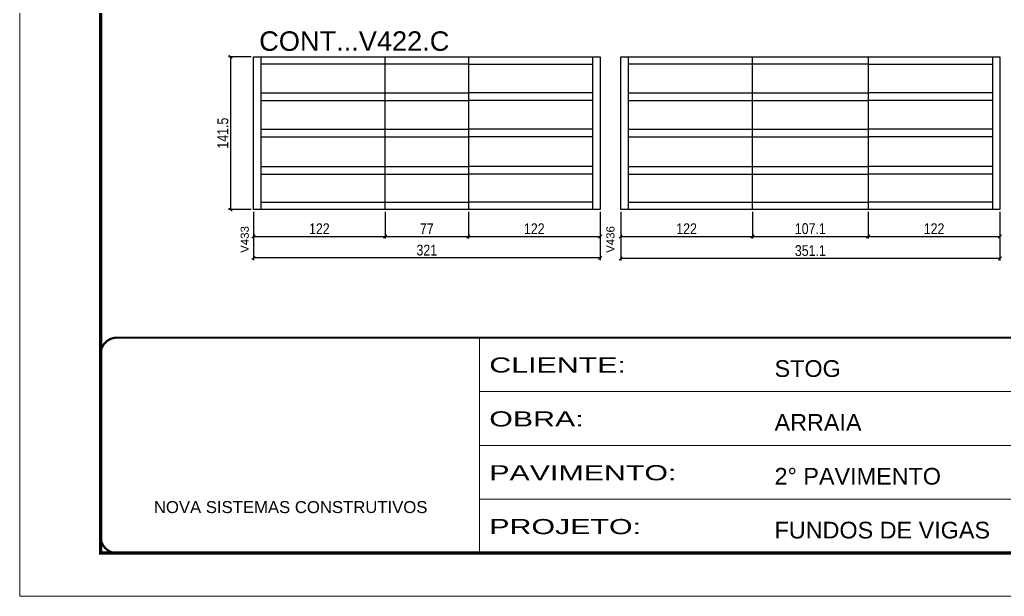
# Model space of a CAD drawing. Extents: x -3394 to 16474, y 3662 to 14397.
# Drawn here: x 4272 to 5184, y 9901 to 10434 of the extents above; entities that cross this region are included whole.
import ezdxf

# ---------------------------------------------------------------- set-up
doc = ezdxf.new("R2010")
doc.units = 0
doc.linetypes.add('CONTINUO', pattern=[0])
doc.linetypes.add('DASHED', pattern=[0.75, 0.5, -0.25])
doc.layers.get('0').update_dxf_attribs({"linetype": 'CONTINUOUS'})
doc.layers.get('Defpoints').update_dxf_attribs({"linetype": 'CONTINUOUS'})
for name, color, linetype in [('COTA', 241, 'CONTINUOUS'), ('NOMENCLATURA', 7, 'CONTINUOUS'), ('Painéis', 200, 'CONTINUOUS'), ('SARR_2.2x7', 40, 'CONTINUOUS')]:
    doc.layers.add(name, color=color, linetype=linetype)
doc.layers.add('Folhas', color=255, linetype='CONTINUOUS', lineweight=9)
doc.layers.add('SARRAFO DE PRESSAO', color=251, linetype='DASHED', lineweight=9)
doc.styles.add('ARIAL', font='arial.ttf')
doc.styles.add('COTA TECNICA', font='techl___.ttf', dxfattribs={"height": 10})
doc.styles.add('Tecnologia', font='')
doc.styles.get('Tecnologia').set_extended_font_data('Forgotten Futurist')
doc.dimstyles.new('PAINEL', dxfattribs={"dimtxt": 10, "dimasz": 3, "dimexe": 3, "dimexo": 3, "dimgap": 3, "dimtad": 1, "dimdec": 1, "dimzin": 12, "dimdsep": 46, "dimtxsty": 'COTA TECNICA', "dimblk1": 'OBLIQUE', "dimblk2": 'OBLIQUE', "dimsah": 1, "dimcen": 0.9, "dimclrd": 4, "dimclre": 4, "dimclrt": 240, "dimadec": 1, "dimazin": 3, "dimtfac": 1, "dimtdec": 1, "dimtmove": 0, "dimatfit": 3, "dimfxl": 1, "dimtolj": 1, "dimtzin": 12, "dimarcsym": 0})

# ---------------------------------------------------------------- blocks, each defined once
blk = doc.blocks.new('9999999999')
at = {"color": 30, "linetype": 'CONTINUO'}
for p, q in [((98564.56, 34230.21), (98564.56, 34429.45)), ((98564.56, 34379.64), (99583.98, 34379.64)), ((98564.56, 34329.83), (99487.98, 34329.83)), ((98564.56, 34280.02), (99487.98, 34280.02))]:
    blk.add_line(p, q, dxfattribs=at)
at = {"color": 30, "linetype": 'CONTINUO', "const_width": 2}
blk.add_lwpolyline([(99583.98, 34230.21), (99583.98, 34414.45, 0.414214), (99568.98, 34429.45), (98228.98, 34429.45, 0.414214), (98213.98, 34414.45), (98213.98, 34245.21, 0.414214), (98228.98, 34230.21), (99583.98, 34230.21)], format="xyb", dxfattribs=at)
at = {"layer": 'Folhas'}
blk.add_lwpolyline([(98138.98, 34190.21), (99623.98, 34190.21), (99623.98, 35240.21), (98138.98, 35240.21)], close=True, dxfattribs=at)
at = {"layer": 'Folhas', "color": 30, "const_width": 3}
blk.add_lwpolyline([(98213.98, 34230.21), (99583.98, 34230.21), (99583.98, 35200.21), (98213.98, 35200.21)], close=True, dxfattribs=at)
at = {"color": 7, "linetype": 'Continuous', "ltscale": 5, "style": 'ARIAL'}
for s, height, p in [('STOG', 15.483, (98837.68, 34393.13)), ('ARRAIA', 15.483, (98837.68, 34343.32)), ('2° PAVIMENTO', 15.4829, (98837.68, 34293.51)), ('NOVA SISTEMAS CONSTRUTIVOS', 11.0592, (98263.19, 34267.21)), ('FUNDOS DE VIGAS', 15.4829, (98837.68, 34243.7))]:
    blk.add_text(s, height=height, dxfattribs=at).set_placement(p)
at = {"layer": 'Folhas', "color": 7, "style": 'Tecnologia', "width": 1.5}
for s, p in [('CLIENTE:', (98573.65, 34397.17)), ('OBRA:', (98573.65, 34347.31)), ('PAVIMENTO:', (98573.65, 34297.5)), ('PROJETO:', (98573.65, 34247.69))]:
    blk.add_text(s, height=14, dxfattribs=at).set_placement(p)
blk = doc.blocks.new('_Oblique')
at = {"color": 0, "linetype": 'ByBlock', "lineweight": -2}
blk.add_line((-0.5, -0.5), (0.5, 0.5), dxfattribs=at)
blk = doc.blocks.new('*D353')
at = {"layer": 'COTA', "color": 4, "linetype": 'Continuous', "lineweight": -2, "transparency": 16777216}
for p, q in [((4488.55, 10256.48), (4488.55, 10231.76)), ((4610.55, 10256.48), (4610.55, 10231.76)), ((4488.55, 10233.76), (4610.55, 10233.76))]:
    blk.add_line(p, q, dxfattribs=at)
at = {"layer": 'Defpoints', "color": 0, "linetype": 'Continuous', "transparency": 16777216}
for p in [(4488.55, 10258.48), (4610.55, 10258.48), (4610.55, 10233.76)]:
    blk.add_point(p, dxfattribs=at)
at = {"layer": 'COTA', "color": 4, "linetype": 'Continuous', "lineweight": -2, "transparency": 16777216, "xscale": 3, "yscale": 3, "zscale": 3, "rotation": 180}
blk.add_blockref('_Oblique', (4488.55, 10233.76), dxfattribs=at)
at = {"layer": 'COTA', "color": 4, "linetype": 'Continuous', "lineweight": -2, "transparency": 16777216, "xscale": 3, "yscale": 3, "zscale": 3}
blk.add_blockref('_Oblique', (4610.55, 10233.76), dxfattribs=at)
at = {"layer": 'COTA', "color": 240, "linetype": 'Continuous', "transparency": 16777216, "insert": (4549.55, 10240.82), "char_height": 10, "attachment_point": 5, "style": 'COTA TECNICA'}
blk.add_mtext('\\A1;122', dxfattribs=at)
blk = doc.blocks.new('*D354')
at = {"layer": 'COTA', "color": 4, "linetype": 'Continuous', "lineweight": -2, "transparency": 16777216}
for p, q in [((4610.55, 10256.48), (4610.55, 10231.76)), ((4687.5, 10256.48), (4687.5, 10231.76)), ((4610.55, 10233.76), (4687.5, 10233.76))]:
    blk.add_line(p, q, dxfattribs=at)
at = {"layer": 'Defpoints', "color": 0, "linetype": 'Continuous', "transparency": 16777216}
for p in [(4610.55, 10258.48), (4687.5, 10258.48), (4687.5, 10233.76)]:
    blk.add_point(p, dxfattribs=at)
at = {"layer": 'COTA', "color": 4, "linetype": 'Continuous', "lineweight": -2, "transparency": 16777216, "xscale": 3, "yscale": 3, "zscale": 3, "rotation": 180}
blk.add_blockref('_Oblique', (4610.55, 10233.76), dxfattribs=at)
at = {"layer": 'COTA', "color": 4, "linetype": 'Continuous', "lineweight": -2, "transparency": 16777216, "xscale": 3, "yscale": 3, "zscale": 3}
blk.add_blockref('_Oblique', (4687.5, 10233.76), dxfattribs=at)
at = {"layer": 'COTA', "color": 240, "linetype": 'Continuous', "transparency": 16777216, "insert": (4649.02, 10240.83), "char_height": 10, "attachment_point": 5, "style": 'COTA TECNICA'}
blk.add_mtext('\\A1;77', dxfattribs=at)
blk = doc.blocks.new('*D355')
at = {"layer": 'COTA', "color": 4, "linetype": 'Continuous', "lineweight": -2, "transparency": 16777216}
for p, q in [((4687.5, 10256.48), (4687.5, 10231.76)), ((4809.5, 10256.48), (4809.5, 10231.76)), ((4687.5, 10233.76), (4809.5, 10233.76))]:
    blk.add_line(p, q, dxfattribs=at)
at = {"layer": 'Defpoints', "color": 0, "linetype": 'Continuous', "transparency": 16777216}
for p in [(4687.5, 10258.48), (4809.5, 10258.48), (4809.5, 10233.76)]:
    blk.add_point(p, dxfattribs=at)
at = {"layer": 'COTA', "color": 4, "linetype": 'Continuous', "lineweight": -2, "transparency": 16777216, "xscale": 3, "yscale": 3, "zscale": 3, "rotation": 180}
blk.add_blockref('_Oblique', (4687.5, 10233.76), dxfattribs=at)
at = {"layer": 'COTA', "color": 4, "linetype": 'Continuous', "lineweight": -2, "transparency": 16777216, "xscale": 3, "yscale": 3, "zscale": 3}
blk.add_blockref('_Oblique', (4809.5, 10233.76), dxfattribs=at)
at = {"layer": 'COTA', "color": 240, "linetype": 'Continuous', "transparency": 16777216, "insert": (4748.5, 10240.82), "char_height": 10, "attachment_point": 5, "style": 'COTA TECNICA'}
blk.add_mtext('\\A1;122', dxfattribs=at)
blk = doc.blocks.new('*D356')
at = {"layer": 'COTA', "color": 4, "linetype": 'Continuous', "lineweight": -2, "transparency": 16777216}
for p, q in [((4828.5, 10256.48), (4828.5, 10231.76)), ((4950.5, 10256.48), (4950.5, 10231.76)), ((4828.5, 10233.76), (4950.5, 10233.76))]:
    blk.add_line(p, q, dxfattribs=at)
at = {"layer": 'Defpoints', "color": 0, "linetype": 'Continuous', "transparency": 16777216}
for p in [(4828.5, 10258.48), (4950.5, 10258.48), (4950.5, 10233.76)]:
    blk.add_point(p, dxfattribs=at)
at = {"layer": 'COTA', "color": 4, "linetype": 'Continuous', "lineweight": -2, "transparency": 16777216, "xscale": 3, "yscale": 3, "zscale": 3, "rotation": 180}
blk.add_blockref('_Oblique', (4828.5, 10233.76), dxfattribs=at)
at = {"layer": 'COTA', "color": 4, "linetype": 'Continuous', "lineweight": -2, "transparency": 16777216, "xscale": 3, "yscale": 3, "zscale": 3}
blk.add_blockref('_Oblique', (4950.5, 10233.76), dxfattribs=at)
at = {"layer": 'COTA', "color": 240, "linetype": 'Continuous', "transparency": 16777216, "insert": (4889.5, 10240.82), "char_height": 10, "attachment_point": 5, "style": 'COTA TECNICA'}
blk.add_mtext('\\A1;122', dxfattribs=at)
blk = doc.blocks.new('*D357')
at = {"layer": 'COTA', "color": 4, "linetype": 'Continuous', "lineweight": -2, "transparency": 16777216}
for p, q in [((4950.5, 10256.48), (4950.5, 10231.76)), ((5057.56, 10256.48), (5057.56, 10231.76)), ((4950.5, 10233.76), (5057.56, 10233.76))]:
    blk.add_line(p, q, dxfattribs=at)
at = {"layer": 'Defpoints', "color": 0, "linetype": 'Continuous', "transparency": 16777216}
for p in [(4950.5, 10258.48), (5057.56, 10258.48), (5057.56, 10233.76)]:
    blk.add_point(p, dxfattribs=at)
at = {"layer": 'COTA', "color": 4, "linetype": 'Continuous', "lineweight": -2, "transparency": 16777216, "xscale": 3, "yscale": 3, "zscale": 3, "rotation": 180}
blk.add_blockref('_Oblique', (4950.5, 10233.76), dxfattribs=at)
at = {"layer": 'COTA', "color": 4, "linetype": 'Continuous', "lineweight": -2, "transparency": 16777216, "xscale": 3, "yscale": 3, "zscale": 3}
blk.add_blockref('_Oblique', (5057.56, 10233.76), dxfattribs=at)
at = {"layer": 'COTA', "color": 240, "linetype": 'Continuous', "transparency": 16777216, "insert": (5004.03, 10240.86), "char_height": 10, "attachment_point": 5, "style": 'COTA TECNICA'}
blk.add_mtext('\\A1;107.1', dxfattribs=at)
blk = doc.blocks.new('*D358')
at = {"layer": 'COTA', "color": 4, "linetype": 'Continuous', "lineweight": -2, "transparency": 16777216}
for p, q in [((5057.56, 10256.48), (5057.56, 10231.76)), ((5179.56, 10256.48), (5179.56, 10231.76)), ((5057.56, 10233.76), (5179.56, 10233.76))]:
    blk.add_line(p, q, dxfattribs=at)
at = {"layer": 'Defpoints', "color": 0, "linetype": 'Continuous', "transparency": 16777216}
for p in [(5057.56, 10258.48), (5179.56, 10258.48), (5179.56, 10233.76)]:
    blk.add_point(p, dxfattribs=at)
at = {"layer": 'COTA', "color": 4, "linetype": 'Continuous', "lineweight": -2, "transparency": 16777216, "xscale": 3, "yscale": 3, "zscale": 3, "rotation": 180}
blk.add_blockref('_Oblique', (5057.56, 10233.76), dxfattribs=at)
at = {"layer": 'COTA', "color": 4, "linetype": 'Continuous', "lineweight": -2, "transparency": 16777216, "xscale": 3, "yscale": 3, "zscale": 3}
blk.add_blockref('_Oblique', (5179.56, 10233.76), dxfattribs=at)
at = {"layer": 'COTA', "color": 240, "linetype": 'Continuous', "transparency": 16777216, "insert": (5118.56, 10240.82), "char_height": 10, "attachment_point": 5, "style": 'COTA TECNICA'}
blk.add_mtext('\\A1;122', dxfattribs=at)
blk = doc.blocks.new('*D366')
at = {"layer": 'COTA', "color": 4, "linetype": 'Continuous', "lineweight": -2, "transparency": 16777216}
for p, q in [((4486.55, 10399.98), (4465.4, 10399.98)), ((4467.4, 10399.98), (4467.4, 10258.48)), ((4486.55, 10258.48), (4465.4, 10258.48))]:
    blk.add_line(p, q, dxfattribs=at)
at = {"layer": 'Defpoints', "color": 0, "linetype": 'Continuous', "transparency": 16777216}
for p in [(4488.55, 10399.98), (4467.4, 10258.48), (4488.55, 10258.48)]:
    blk.add_point(p, dxfattribs=at)
at = {"layer": 'COTA', "color": 4, "linetype": 'Continuous', "lineweight": -2, "transparency": 16777216, "xscale": 3, "yscale": 3, "zscale": 3}
for p, rotation in [((4467.4, 10399.98), 90), ((4467.4, 10258.48), 270)]:
    blk.add_blockref('_Oblique', p, dxfattribs=dict(at, rotation=rotation))
at = {"layer": 'COTA', "color": 240, "linetype": 'Continuous', "transparency": 16777216, "insert": (4460.29, 10329.23), "char_height": 10, "attachment_point": 5, "rotation": 90, "style": 'COTA TECNICA'}
blk.add_mtext('\\A1;141.5', dxfattribs=at)
blk = doc.blocks.new('*D369')
at = {"layer": 'COTA', "color": 4, "linetype": 'Continuous', "lineweight": -2, "transparency": 16777216}
for p, q in [((4488.55, 10256.48), (4488.55, 10211.77)), ((4809.5, 10256.48), (4809.5, 10211.77)), ((4809.5, 10213.77), (4488.55, 10213.77))]:
    blk.add_line(p, q, dxfattribs=at)
at = {"layer": 'Defpoints', "color": 0, "linetype": 'Continuous', "transparency": 16777216}
for p in [(4488.55, 10258.48), (4809.5, 10258.48), (4488.55, 10213.77)]:
    blk.add_point(p, dxfattribs=at)
at = {"layer": 'COTA', "color": 4, "linetype": 'Continuous', "lineweight": -2, "transparency": 16777216, "xscale": 3, "yscale": 3, "zscale": 3, "rotation": 180}
blk.add_blockref('_Oblique', (4488.55, 10213.77), dxfattribs=at)
at = {"layer": 'COTA', "color": 4, "linetype": 'Continuous', "lineweight": -2, "transparency": 16777216, "xscale": 3, "yscale": 3, "zscale": 3}
blk.add_blockref('_Oblique', (4809.5, 10213.77), dxfattribs=at)
at = {"layer": 'COTA', "color": 240, "linetype": 'Continuous', "transparency": 16777216, "insert": (4649.02, 10220.99), "char_height": 10, "attachment_point": 5, "style": 'COTA TECNICA'}
blk.add_mtext('\\A1;321', dxfattribs=at)
blk = doc.blocks.new('*D370')
at = {"layer": 'COTA', "color": 4, "linetype": 'Continuous', "lineweight": -2, "transparency": 16777216}
for p, q in [((4828.5, 10256.48), (4828.5, 10211.32)), ((5179.56, 10256.48), (5179.56, 10211.32)), ((5179.56, 10213.32), (4828.5, 10213.32))]:
    blk.add_line(p, q, dxfattribs=at)
at = {"layer": 'Defpoints', "color": 0, "linetype": 'Continuous', "transparency": 16777216}
for p in [(4828.5, 10258.48), (5179.56, 10258.48), (4828.5, 10213.32)]:
    blk.add_point(p, dxfattribs=at)
at = {"layer": 'COTA', "color": 4, "linetype": 'Continuous', "lineweight": -2, "transparency": 16777216, "xscale": 3, "yscale": 3, "zscale": 3, "rotation": 180}
blk.add_blockref('_Oblique', (4828.5, 10213.32), dxfattribs=at)
at = {"layer": 'COTA', "color": 4, "linetype": 'Continuous', "lineweight": -2, "transparency": 16777216, "xscale": 3, "yscale": 3, "zscale": 3}
blk.add_blockref('_Oblique', (5179.56, 10213.32), dxfattribs=at)
at = {"layer": 'COTA', "color": 240, "linetype": 'Continuous', "transparency": 16777216, "insert": (5004.03, 10220.54), "char_height": 10, "attachment_point": 5, "style": 'COTA TECNICA'}
blk.add_mtext('\\A1;351.1', dxfattribs=at)

msp = doc.modelspace()

# ---------------------------------------------------------------- linework, layer by layer
at = {"layer": 'Painéis', "linetype": 'Continuous'}
for p, q in [((4488.55, 10399.98), (4809.5, 10399.98)), ((4488.55, 10258.48), (4488.55, 10399.98)), ((4610.55, 10258.48), (4610.55, 10399.98)), ((4687.5, 10399.98), (4687.5, 10258.48)), ((4809.5, 10399.98), (4809.5, 10258.48)), ((4828.5, 10399.98), (5179.56, 10399.98)), ((4828.5, 10258.48), (4828.5, 10399.98)), ((4950.5, 10258.48), (4950.5, 10399.98)), ((5057.56, 10399.98), (5057.56, 10258.48)), ((5179.56, 10399.98), (5179.56, 10258.48)), ((4809.5, 10258.48), (4488.55, 10258.48)), ((5179.56, 10258.48), (4828.5, 10258.48))]:
    msp.add_line(p, q, dxfattribs=at)
at = {"layer": 'SARR_2.2x7', "ltscale": 25}
for p, q in [((4495.55, 10399.98), (4495.55, 10258.48)), ((4802.5, 10399.98), (4802.5, 10258.48)), ((4835.5, 10399.98), (4835.5, 10258.48)), ((5172.56, 10399.98), (5172.56, 10258.48)), ((4610.55, 10392.98), (4495.55, 10392.98)), ((4687.5, 10392.98), (4610.55, 10392.98)), ((4687.5, 10392.98), (4802.5, 10392.98)), ((4950.5, 10392.98), (4835.5, 10392.98)), ((5057.56, 10392.98), (4950.5, 10392.98)), ((5057.56, 10392.98), (5172.56, 10392.98)), ((4495.55, 10366.48), (4610.55, 10366.48)), ((4610.55, 10366.48), (4687.5, 10366.48)), ((4802.5, 10366.48), (4687.5, 10366.48)), ((4835.5, 10366.48), (4950.5, 10366.48)), ((4950.5, 10366.48), (5057.56, 10366.48)), ((5172.56, 10366.48), (5057.56, 10366.48)), ((4495.55, 10359.48), (4610.55, 10359.48)), ((4610.55, 10359.48), (4687.5, 10359.48)), ((4802.5, 10359.48), (4687.5, 10359.48)), ((4835.5, 10359.48), (4950.5, 10359.48)), ((4950.5, 10359.48), (5057.56, 10359.48)), ((5172.56, 10359.48), (5057.56, 10359.48)), ((4495.55, 10332.93), (4610.55, 10332.93)), ((4495.55, 10325.93), (4610.55, 10325.93)), ((4610.55, 10332.93), (4687.5, 10332.93)), ((4610.55, 10325.93), (4687.5, 10325.93)), ((4802.5, 10332.93), (4687.5, 10332.93)), ((4802.5, 10325.93), (4687.5, 10325.93)), ((4835.5, 10332.93), (4950.5, 10332.93)), ((4835.5, 10325.93), (4950.5, 10325.93)), ((4950.5, 10332.93), (5057.56, 10332.93)), ((4950.5, 10325.93), (5057.56, 10325.93)), ((5172.56, 10332.93), (5057.56, 10332.93)), ((5172.56, 10325.93), (5057.56, 10325.93)), ((4495.55, 10298.42), (4610.55, 10298.42)), ((4495.55, 10291.42), (4610.55, 10291.42)), ((4610.55, 10298.42), (4687.5, 10298.42)), ((4610.55, 10291.42), (4687.5, 10291.42)), ((4802.5, 10298.42), (4687.5, 10298.42)), ((4802.5, 10291.42), (4687.5, 10291.42)), ((4835.5, 10298.42), (4950.5, 10298.42)), ((4835.5, 10291.42), (4950.5, 10291.42)), ((4950.5, 10298.42), (5057.56, 10298.42)), ((4950.5, 10291.42), (5057.56, 10291.42)), ((5172.56, 10298.42), (5057.56, 10298.42)), ((5172.56, 10291.42), (5057.56, 10291.42)), ((4495.55, 10265.48), (4610.55, 10265.48)), ((4610.55, 10265.48), (4687.5, 10265.48)), ((4802.5, 10265.48), (4687.5, 10265.48)), ((4835.5, 10265.48), (4950.5, 10265.48)), ((4950.5, 10265.48), (5057.56, 10265.48)), ((5172.56, 10265.48), (5057.56, 10265.48))]:
    msp.add_line(p, q, dxfattribs=at)

# ---------------------------------------------------------------- block references
at = {"layer": 'SARRAFO DE PRESSAO', "color": 6, "linetype": 'ByBlock'}
msp.add_blockref('9999999999', (-93866.77, -24289.38), dxfattribs=at)

# ---------------------------------------------------------------- texts
at = {"layer": 'NOMENCLATURA', "linetype": 'Continuous', "style": 'ARIAL'}
msp.add_text('CONT...V422.C', height=18, dxfattribs=at).set_placement((4493.9, 10405.43))
for s, p in [('V433', (4484.25, 10218.55)), ('V436', (4822.73, 10218.55))]:
    msp.add_text(s, height=7.567, rotation=90, dxfattribs=at).set_placement(p)

# ---------------------------------------------------------------- dimensions: what is measured, and where the dimension line sits
at = {"layer": 'COTA', "linetype": 'Continuous'}
dim = msp.add_linear_dim(base=(4467.4, 10258.48), p1=(4488.55, 10399.98), p2=(4488.55, 10258.48), angle=90, dimstyle='PAINEL', override={"dimexe": 2, "dimexo": 2, "dimgap": 2, "dimadec": 8, "dimtix": 1, "dimatfit": 2, "dimldrblk": 'Oblique'}, dxfattribs=at)
dim.commit()
dim.dimension.update_dxf_attribs({"geometry": '*D366', "text_midpoint": (4460.29, 10329.23)})
for base, p1, p2, override, picture, middle in [((4610.55, 10233.76), (4488.55, 10258.48), (4610.55, 10258.48), {"dimexe": 2, "dimexo": 2, "dimgap": 2, "dimadec": 8, "dimtix": 1, "dimatfit": 2, "dimldrblk": 'Oblique'}, '*D353', (4549.55, 10240.82)), ((4488.5472783, 10213.76644477), (4809.4972783, 10258.48239711), (4488.5472783, 10258.48239711), {"dimexe": 2, "dimexo": 2, "dimgap": 2, "dimadec": 8, "dimtix": 1, "dimatfit": 2, "dimldrblk": 'Oblique'}, '*D369', (4649.0222783, 10220.98574301)), ((4687.4972783, 10233.75675415), (4610.5472783, 10258.48239711), (4687.4972783, 10258.48239711), {"dimexe": 2, "dimexo": 2, "dimgap": 2, "dimadec": 8, "dimtix": 1, "dimtmove": 1, "dimatfit": 2, "dimldrblk": 'Oblique'}, '*D354', (4649.0222783, 10240.82985357)), ((4809.5, 10233.76), (4687.5, 10258.48), (4809.5, 10258.48), {"dimexe": 2, "dimexo": 2, "dimgap": 2, "dimadec": 8, "dimtix": 1, "dimtmove": 1, "dimatfit": 2, "dimldrblk": 'Oblique'}, '*D355', (4748.5, 10240.82)), ((4950.5, 10233.76), (4828.5, 10258.48), (4950.5, 10258.48), {"dimexe": 2, "dimexo": 2, "dimgap": 2, "dimadec": 8, "dimtix": 1, "dimtmove": 1, "dimatfit": 2, "dimldrblk": 'Oblique'}, '*D356', (4889.5, 10240.82)), ((4828.5, 10213.32), (5179.56, 10258.48), (4828.5, 10258.48), {"dimexe": 2, "dimexo": 2, "dimgap": 2, "dimadec": 8, "dimtix": 1, "dimatfit": 2, "dimldrblk": 'Oblique'}, '*D370', (5004.03, 10220.54)), ((5057.56, 10233.76), (4950.5, 10258.48), (5057.56, 10258.48), {"dimexe": 2, "dimexo": 2, "dimgap": 2, "dimadec": 8, "dimtix": 1, "dimtmove": 1, "dimatfit": 2, "dimldrblk": 'Oblique'}, '*D357', (5004.03, 10240.86)), ((5179.56, 10233.76), (5057.56, 10258.48), (5179.56, 10258.48), {"dimexe": 2, "dimexo": 2, "dimgap": 2, "dimadec": 8, "dimtix": 1, "dimtmove": 1, "dimatfit": 2, "dimldrblk": 'Oblique'}, '*D358', (5118.56, 10240.82))]:
    dim = msp.add_linear_dim(base=base, p1=p1, p2=p2, dimstyle='PAINEL', override=override, dxfattribs=at)
    dim.commit()
    dim.dimension.update_dxf_attribs({"geometry": picture, "text_midpoint": middle})

doc.saveas('drawing.dxf')
